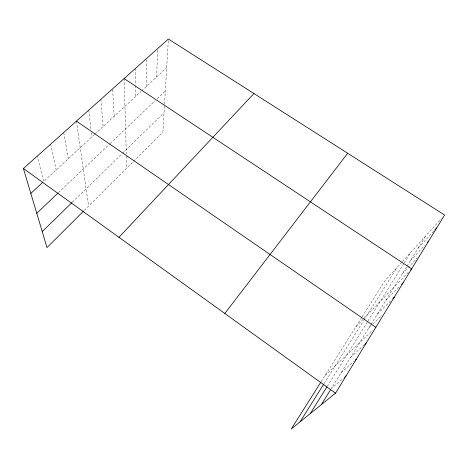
<?xml version="1.0" encoding="UTF-8"?>
<svg xmlns="http://www.w3.org/2000/svg" width="468" height="468" viewBox="0 0 468 468"><rect width="100%" height="100%" fill="white"/><g stroke="black" fill="none" stroke-linecap="round" stroke-linejoin="round"><path stroke-width="0.35" stroke-dasharray="2.34 1.75" d="M146.308 86.574L146.8 58.301M156.622 77.033L157.728 48.537M164.461 105.768L162.917 132.064L84.059 210.641M164.543 104.317L168.386 39.025M370.574 325.09L331.367 388.446L343.348 378.249M370.948 324.476L406.593 266.871M406.979 266.251L425.927 235.62M327.208 386.392L367.637 321.569M368.006 320.972L403.48 264.098M404.223 262.905L410.91 252.188M324.125 383.549L363.659 320.603M364.04 319.989L396.987 267.538M321.171 381.666L361.805 317.357M362.179 316.766L384.772 281.005L401.468 262.595M402.392 261.577L441.248 218.726M418.281 247.981L434.281 230.56M410.43 260.67L424.663 245.39M402.375 273.692L417.269 257.95M355.815 326.839L363.221 319.141M364.192 318.129L409.155 271.428M385.848 300.397L399.537 286.439M377.383 314.086L390.686 300.795M72.417 202.153L122.119 153.685M122.628 153.188L164.046 112.8M368.679 328.144L372.294 324.622M372.809 324.119L382.099 315.063M58.547 192.57L109.623 143.992M110.15 143.495L155.212 100.638M157.242 98.707L165.327 91.014M325.049 375.529L372.727 330.262M94.384 134.608L43.664 181.531L37.212 156.177M94.899 134.135L141.026 91.459M141.552 90.973L166.696 67.708M350.55 357.453L364.127 344.951M341.096 372.727L354.124 361.156M50.643 144.179L56.166 169.966M63.718 132.508L68.351 158.693M76.436 121.148L88.587 206.131M88.821 110.085L91.032 129.905M91.342 132.737L91.816 136.984M100.883 99.31L103.118 126.53M112.677 89.54L114.151 116.327M124.09 78.583L126.325 153.919M126.389 156.031L126.746 168.1M135.591 68.31L135.679 84.848M135.685 85.562L135.743 96.349"/><path stroke-width="0.7" d="M320.785 382.28L291.277 428.975L335.515 393.161L444.6 215.034L168.386 39.025L23.4 168.515L46.999 247.566L83.556 211.138M321.358 404.621L330.63 389.645M310.208 413.654L326.834 386.989M300.052 421.873L323.745 384.152M224.804 313.472L347.683 153.276M434.766 230.034L436.708 227.922M427.612 242.225L428.594 241.172M118.966 237.299L253.948 93.547M410.658 269.861L411.664 268.819L124.09 78.583M401.567 284.368L403.088 282.818M392.734 298.754L394.267 297.221M42.231 231.59L71.902 202.656M36.767 213.285L58.032 193.062M30.829 193.407L42.594 182.52M364.654 344.466L366.216 343.026M355.212 360.19L356.294 359.225M344.436 377.319L346.068 375.933M76.436 121.148L375.845 327.308M23.4 168.515L335.515 393.161"/></g></svg>
